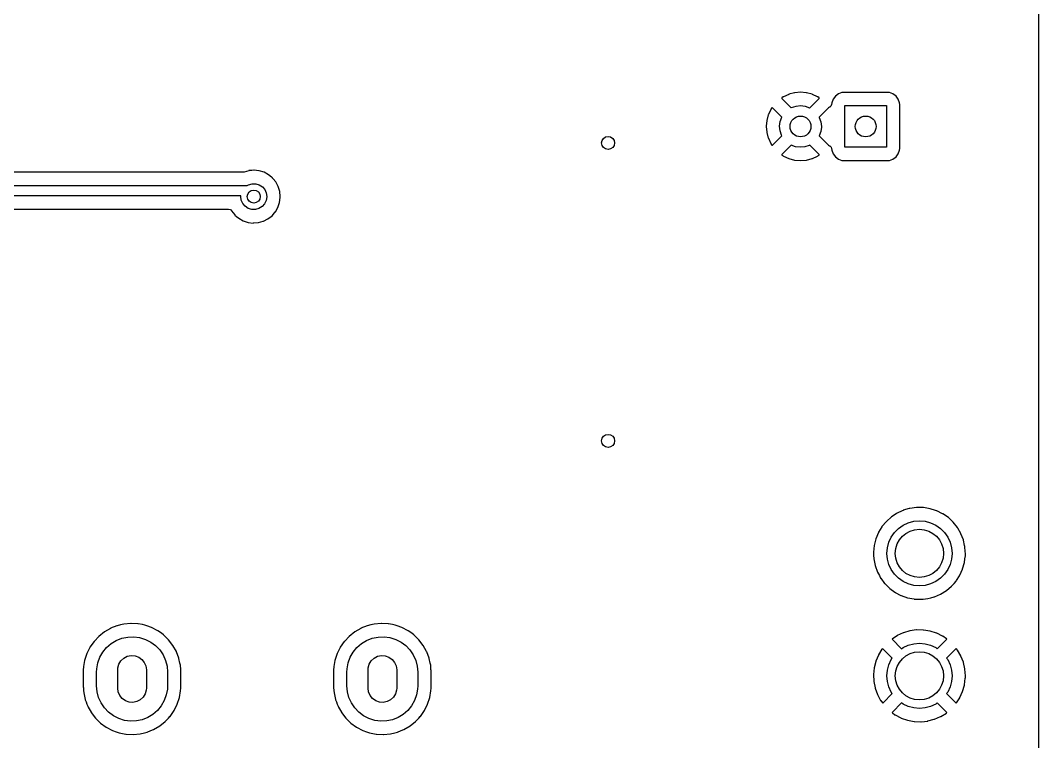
# Model space of a CAD drawing. Extents: x 63 to 234, y -148 to -41.
# Drawn here: x 195.26 to 234.32, y -96 to -68.32 of the extents above; entities that cross this region are included whole.
import ezdxf

# ---------------------------------------------------------------- set-up
doc = ezdxf.new("R2010")
doc.units = 0
doc.layers.add('BLACK', color=7, linetype='CONTINUOUS')

msp = doc.modelspace()

# ---------------------------------------------------------------- linework, layer by layer
at = {"layer": 'BLACK', "linetype": 'CONTINUOUS'}
for p, q in [((234.319, -40.7665), (234.319, -147.447)), ((225.18, -71.0775), (224.963, -71.0965)), ((225.191, -71.0775), (225.18, -71.0775)), ((225.408, -71.0965), (225.191, -71.0775)), ((224.473, -71.2925), (224.464, -71.303)), ((224.464, -71.303), (224.471, -71.3164)), ((224.471, -71.3164), (224.83, -71.6753)), ((224.525, -71.2561), (224.473, -71.2925)), ((224.534, -71.2506), (224.525, -71.2561)), ((224.732, -71.1585), (224.534, -71.2506)), ((224.742, -71.1548), (224.732, -71.1585)), ((224.952, -71.0984), (224.742, -71.1548)), ((224.963, -71.0965), (224.952, -71.0984)), ((225.419, -71.0984), (225.408, -71.0965)), ((225.629, -71.1548), (225.419, -71.0984)), ((225.542, -71.6745), (225.901, -71.3157)), ((225.64, -71.1585), (225.629, -71.1548)), ((225.837, -71.2506), (225.64, -71.1585)), ((225.847, -71.2561), (225.837, -71.2506)), ((225.898, -71.2919), (225.847, -71.2561)), ((225.907, -71.3039), (225.898, -71.2919)), ((225.901, -71.3157), (225.907, -71.3039)), ((226.435, -71.3433), (226.384, -71.4797)), ((226.522, -71.2267), (226.435, -71.3433)), ((226.639, -71.1394), (226.522, -71.2267)), ((226.775, -71.0883), (226.639, -71.1394)), ((226.837, -71.0815), (226.775, -71.0883)), ((228.534, -71.0815), (226.837, -71.0815)), ((228.596, -71.0883), (228.534, -71.0815)), ((228.732, -71.1394), (228.596, -71.0883)), ((228.849, -71.2267), (228.732, -71.1394)), ((228.936, -71.3433), (228.849, -71.2267)), ((228.987, -71.4797), (228.936, -71.3433)), ((224.046, -71.7385), (223.954, -71.9359)), ((224.052, -71.729), (224.046, -71.7385)), ((224.088, -71.6778), (224.052, -71.729)), ((224.1, -71.6685), (224.088, -71.6778)), ((224.111, -71.6749), (224.1, -71.6685)), ((224.47, -72.0333), (224.111, -71.6749)), ((224.83, -71.6753), (224.845, -71.6661)), ((224.845, -71.6661), (225.014, -71.6087)), ((225.014, -71.6087), (225.191, -71.59)), ((225.191, -71.59), (225.368, -71.6111)), ((225.368, -71.6111), (225.536, -71.671)), ((225.536, -71.671), (225.542, -71.6745)), ((226.259, -71.6756), (225.901, -72.0341)), ((226.297, -71.6557), (226.259, -71.6756)), ((226.298, -71.6554), (226.297, -71.6556)), ((226.297, -71.6556), (226.297, -71.6557)), ((226.308, -71.6497), (226.298, -71.6554)), ((226.353, -71.6121), (226.307, -71.6478)), ((226.307, -71.6478), (226.308, -71.6497)), ((226.377, -71.5452), (226.353, -71.6121)), ((226.384, -71.4797), (226.377, -71.5419)), ((226.377, -71.5419), (226.377, -71.5452)), ((226.886, -73.19), (226.886, -71.59)), ((226.886, -71.59), (228.486, -71.59)), ((228.486, -71.59), (228.486, -73.19)), ((228.994, -71.5419), (228.987, -71.4797)), ((228.994, -73.2381), (228.994, -71.5419)), ((223.892, -72.1675), (223.873, -72.3845)), ((223.894, -72.1567), (223.892, -72.1675)), ((223.95, -71.9462), (223.894, -72.1567)), ((223.954, -71.9359), (223.95, -71.9462)), ((224.386, -72.3788), (224.408, -72.2019)), ((224.408, -72.2019), (224.469, -72.0343)), ((224.469, -72.0343), (224.47, -72.0333)), ((225.901, -72.0341), (225.907, -72.0443)), ((225.907, -72.0443), (225.966, -72.2128)), ((225.966, -72.2128), (225.986, -72.39)), ((223.873, -72.3845), (223.873, -72.3955)), ((223.873, -72.3955), (223.892, -72.6125)), ((223.892, -72.6125), (223.894, -72.6233)), ((223.894, -72.6233), (223.95, -72.8338)), ((224.403, -72.5563), (224.386, -72.3788)), ((224.459, -72.7256), (224.403, -72.5563)), ((225.96, -72.589), (225.901, -72.746)), ((225.985, -72.4123), (225.96, -72.589)), ((225.986, -72.39), (225.985, -72.4123)), ((223.95, -72.8338), (223.954, -72.8441)), ((223.954, -72.8441), (224.046, -73.0415)), ((224.112, -73.1044), (224.471, -72.7451)), ((224.471, -72.7451), (224.459, -72.7256)), ((225.901, -72.746), (226.26, -73.1051)), ((224.046, -73.0415), (224.052, -73.051)), ((224.052, -73.051), (224.088, -73.103)), ((224.088, -73.103), (224.099, -73.1114)), ((224.099, -73.1114), (224.112, -73.1044)), ((224.829, -73.1057), (224.471, -73.4643)), ((224.992, -73.1662), (224.829, -73.1057)), ((225.169, -73.1898), (224.992, -73.1662)), ((225.346, -73.1737), (225.169, -73.1898)), ((225.516, -73.1185), (225.346, -73.1737)), ((225.54, -73.104), (225.516, -73.1185)), ((225.9, -73.4636), (225.54, -73.104)), ((226.26, -73.1051), (226.302, -73.1279)), ((226.302, -73.1279), (226.312, -73.13)), ((226.312, -73.13), (226.362, -73.1803)), ((226.362, -73.1803), (226.377, -73.2338)), ((226.377, -73.2338), (226.377, -73.2347)), ((226.377, -73.2347), (226.377, -73.2381)), ((226.377, -73.2381), (226.384, -73.3003)), ((226.384, -73.3003), (226.435, -73.4367)), ((228.486, -73.19), (226.886, -73.19)), ((228.936, -73.4367), (228.987, -73.3003)), ((228.987, -73.3003), (228.994, -73.2381)), ((224.471, -73.4643), (224.464, -73.4761)), ((224.464, -73.4761), (224.473, -73.4881)), ((224.473, -73.4881), (224.525, -73.5239)), ((224.525, -73.5239), (224.534, -73.5294)), ((224.534, -73.5294), (224.732, -73.6215)), ((224.732, -73.6215), (224.742, -73.6252)), ((224.742, -73.6252), (224.952, -73.6816)), ((224.952, -73.6816), (224.963, -73.6835)), ((224.963, -73.6835), (225.18, -73.7025)), ((225.18, -73.7025), (225.191, -73.7025)), ((225.191, -73.7025), (225.408, -73.6835)), ((225.408, -73.6835), (225.419, -73.6816)), ((225.419, -73.6816), (225.629, -73.6252)), ((225.629, -73.6252), (225.64, -73.6215)), ((225.64, -73.6215), (225.837, -73.5294)), ((225.837, -73.5294), (225.847, -73.5239)), ((225.847, -73.5239), (225.899, -73.4875)), ((225.899, -73.4875), (225.907, -73.477)), ((225.907, -73.477), (225.9, -73.4636)), ((226.435, -73.4367), (226.522, -73.5533)), ((226.522, -73.5533), (226.639, -73.6406)), ((226.639, -73.6406), (226.775, -73.6917)), ((226.775, -73.6917), (226.837, -73.6985)), ((226.837, -73.6985), (228.534, -73.6985)), ((228.534, -73.6985), (228.596, -73.6917)), ((228.596, -73.6917), (228.732, -73.6406)), ((228.732, -73.6406), (228.849, -73.5533)), ((228.849, -73.5533), (228.936, -73.4367)), ((203.81, -74.1453), (187.074, -74.1453)), ((203.845, -74.1402), (203.81, -74.1453)), ((204.02, -74.0887), (203.845, -74.1402)), ((204.026, -74.087), (204.02, -74.0887)), ((204.02, -74.0887), (204.02, -74.0887)), ((204.032, -74.0864), (204.026, -74.087)), ((204.141, -74.0766), (204.032, -74.0864)), ((204.032, -74.0864), (204.032, -74.0864)), ((204.223, -74.069), (204.141, -74.0766)), ((204.229, -74.0697), (204.223, -74.069)), ((204.414, -74.0891), (204.229, -74.0697)), ((204.229, -74.0697), (204.229, -74.0697)), ((204.42, -74.0897), (204.414, -74.0891)), ((204.414, -74.0891), (204.414, -74.0891)), ((204.609, -74.1482), (204.42, -74.0897)), ((204.783, -74.2423), (204.609, -74.1482)), ((204.012, -74.626), (204.148, -74.587)), ((204.148, -74.587), (204.29, -74.5879)), ((204.29, -74.5879), (204.426, -74.6285)), ((204.787, -74.2462), (204.783, -74.2423)), ((204.898, -74.3378), (204.787, -74.2462)), ((204.787, -74.2462), (204.787, -74.2462)), ((204.935, -74.3683), (204.898, -74.3378)), ((204.939, -74.3731), (204.935, -74.3683)), ((204.957, -74.3955), (204.939, -74.3731)), ((204.939, -74.3731), (204.939, -74.3731)), ((205.06, -74.5216), (204.957, -74.3955)), ((205.153, -74.6962), (205.06, -74.5216)), ((135.53, -74.6538), (203.968, -74.6538)), ((203.968, -74.6538), (204.012, -74.626)), ((204.426, -74.6285), (204.545, -74.7056)), ((204.545, -74.7056), (204.637, -74.813)), ((204.637, -74.813), (204.696, -74.9421)), ((204.696, -74.9421), (204.716, -75.0824)), ((205.21, -74.8856), (205.153, -74.6962)), ((205.229, -75.0824), (205.21, -74.8856)), ((203.72, -75.0538), (135.53, -75.0538)), ((203.716, -75.0763), (203.72, -75.0538)), ((203.734, -75.2169), (203.716, -75.0763)), ((203.792, -75.3466), (203.734, -75.2169)), ((203.883, -75.4551), (203.792, -75.3466)), ((204.631, -75.362), (204.535, -75.4671)), ((204.692, -75.2344), (204.631, -75.362)), ((204.716, -75.0946), (204.692, -75.2344)), ((204.716, -75.0824), (204.716, -75.0946)), ((205.142, -75.4946), (205.204, -75.3069)), ((205.204, -75.3069), (205.229, -75.1107)), ((205.229, -75.1107), (205.229, -75.0824)), ((183.301, -75.5623), (203.252, -75.5623)), ((203.252, -75.5623), (203.32, -75.5823)), ((203.32, -75.5823), (203.356, -75.622)), ((203.356, -75.622), (203.358, -75.6207)), ((203.358, -75.6207), (203.361, -75.6259)), ((203.361, -75.6259), (203.364, -75.6314)), ((203.364, -75.6314), (203.487, -75.7864)), ((204.001, -75.5337), (203.883, -75.4551)), ((204.136, -75.576), (204.001, -75.5337)), ((204.278, -75.5786), (204.136, -75.576)), ((204.415, -75.5413), (204.278, -75.5786)), ((204.535, -75.4671), (204.415, -75.5413)), ((204.915, -75.8163), (205.015, -75.7006)), ((205.015, -75.7006), (205.04, -75.6712)), ((205.04, -75.6712), (205.044, -75.6665)), ((205.04, -75.6712), (205.04, -75.6712)), ((205.044, -75.6665), (205.142, -75.4946)), ((203.487, -75.7864), (203.492, -75.7903)), ((203.492, -75.7903), (203.492, -75.7903)), ((203.492, -75.7903), (203.552, -75.8416)), ((203.552, -75.8416), (203.638, -75.9145)), ((203.638, -75.9145), (203.81, -76.011)), ((203.81, -76.011), (203.998, -76.0721)), ((203.998, -76.0721), (204.195, -76.0956)), ((204.195, -76.0956), (204.201, -76.0951)), ((204.201, -76.0951), (204.386, -76.0809)), ((204.201, -76.0951), (204.201, -76.0951)), ((204.386, -76.0809), (204.392, -76.0804)), ((204.386, -76.0809), (204.386, -76.0809)), ((204.392, -76.0804), (204.582, -76.0272)), ((204.582, -76.0272), (204.588, -76.0244)), ((204.588, -76.0244), (204.753, -75.9408)), ((204.588, -76.0244), (204.588, -76.0244)), ((204.753, -75.9408), (204.759, -75.938)), ((204.753, -75.9408), (204.753, -75.9408)), ((204.759, -75.938), (204.915, -75.8163)), ((229.348, -87.0565), (229.129, -87.1202)), ((229.376, -87.0484), (229.348, -87.0565)), ((229.38, -87.0471), (229.376, -87.0484)), ((229.376, -87.0484), (229.376, -87.0484)), ((229.639, -87.0119), (229.38, -87.0471)), ((229.644, -87.0119), (229.639, -87.0119)), ((229.787, -87.0138), (229.644, -87.0119)), ((229.644, -87.0119), (229.644, -87.0119)), ((229.901, -87.0153), (229.787, -87.0138)), ((230.159, -87.0573), (229.901, -87.0153)), ((230.163, -87.0587), (230.159, -87.0573)), ((230.361, -87.1222), (230.163, -87.0587)), ((228.673, -87.373), (228.478, -87.547)), ((228.677, -87.3704), (228.673, -87.373)), ((228.853, -87.2552), (228.677, -87.3704)), ((228.677, -87.3704), (228.677, -87.3704)), ((228.892, -87.2297), (228.853, -87.2552)), ((229.089, -87.139), (228.892, -87.2297)), ((229.125, -87.1222), (229.089, -87.139)), ((229.129, -87.1202), (229.125, -87.1222)), ((229.125, -87.1222), (229.125, -87.1222)), ((230.408, -87.137), (230.361, -87.1222)), ((230.412, -87.139), (230.408, -87.137)), ((230.638, -87.2505), (230.412, -87.139)), ((230.412, -87.139), (230.412, -87.139)), ((230.642, -87.2526), (230.638, -87.2505)), ((230.857, -87.4016), (230.642, -87.2526)), ((231.047, -87.5806), (230.857, -87.4016)), ((228.309, -87.752), (228.181, -87.9622)), ((228.311, -87.748), (228.309, -87.752)), ((228.478, -87.547), (228.311, -87.748)), ((228.789, -87.9685), (228.944, -87.8144)), ((228.944, -87.8144), (229.122, -87.6895)), ((229.122, -87.6895), (229.319, -87.5974)), ((229.319, -87.5974), (229.53, -87.541)), ((229.53, -87.541), (229.747, -87.522)), ((229.747, -87.522), (229.964, -87.541)), ((229.964, -87.541), (230.175, -87.5974)), ((230.175, -87.5974), (230.372, -87.6895)), ((230.372, -87.6895), (230.55, -87.8144)), ((230.55, -87.8144), (230.705, -87.9685)), ((231.209, -87.7859), (231.047, -87.5806)), ((231.221, -87.8075), (231.209, -87.7859)), ((231.334, -88.004), (231.221, -87.8075)), ((228.075, -88.2125), (228.01, -88.4658)), ((228.176, -87.9714), (228.075, -88.2125)), ((228.181, -87.9622), (228.176, -87.9714)), ((228.572, -88.3445), (228.664, -88.147)), ((228.664, -88.147), (228.789, -87.9685)), ((230.705, -87.9685), (230.83, -88.147)), ((230.83, -88.147), (230.922, -88.3445)), ((231.339, -88.0128), (231.334, -88.004)), ((231.34, -88.0172), (231.339, -88.0128)), ((231.432, -88.2521), (231.34, -88.0172)), ((231.34, -88.0172), (231.34, -88.0172)), ((231.433, -88.2564), (231.432, -88.2521)), ((231.434, -88.261), (231.433, -88.2564)), ((231.481, -88.4679), (231.434, -88.261)), ((228.01, -88.4658), (227.984, -88.7258)), ((228.497, -88.772), (228.516, -88.5549)), ((228.516, -88.5549), (228.572, -88.3445)), ((230.922, -88.3445), (230.978, -88.5549)), ((230.978, -88.5549), (230.997, -88.772)), ((231.491, -88.5113), (231.481, -88.4679)), ((231.491, -88.516), (231.491, -88.5113)), ((231.505, -88.6996), (231.491, -88.516)), ((231.491, -88.516), (231.491, -88.516)), ((227.984, -88.7258), (227.984, -88.7305)), ((227.984, -88.7305), (227.989, -88.8356)), ((227.984, -88.7305), (227.984, -88.7305)), ((227.989, -88.8356), (227.997, -88.9869)), ((227.997, -88.9869), (228.048, -89.2433)), ((228.516, -88.9891), (228.497, -88.772)), ((228.572, -89.1995), (228.516, -88.9891)), ((230.978, -88.9891), (230.922, -89.1995)), ((230.997, -88.772), (230.978, -88.9891)), ((231.475, -89.1236), (231.492, -88.9873)), ((231.492, -88.9873), (231.508, -88.8674)), ((231.51, -88.772), (231.505, -88.6996)), ((231.508, -88.8523), (231.51, -88.7752)), ((231.508, -88.8643), (231.508, -88.8523)), ((231.508, -88.8674), (231.508, -88.8643)), ((231.508, -88.8674), (231.508, -88.8674)), ((231.51, -88.7752), (231.51, -88.772)), ((228.048, -89.2433), (228.136, -89.4893)), ((228.664, -89.397), (228.572, -89.1995)), ((228.789, -89.5755), (228.664, -89.397)), ((230.83, -89.397), (230.705, -89.5755)), ((230.922, -89.1995), (230.83, -89.397)), ((231.297, -89.6134), (231.404, -89.3751)), ((231.404, -89.3751), (231.405, -89.3706)), ((231.405, -89.3706), (231.474, -89.1281)), ((231.474, -89.1281), (231.475, -89.1236)), ((231.474, -89.1281), (231.474, -89.1281)), ((228.136, -89.4893), (228.138, -89.4934)), ((228.138, -89.4934), (228.21, -89.6265)), ((228.21, -89.6265), (228.26, -89.7195)), ((228.26, -89.7195), (228.263, -89.7232)), ((228.263, -89.7232), (228.263, -89.7232)), ((228.263, -89.7232), (228.413, -89.9252)), ((228.944, -89.7296), (228.789, -89.5755)), ((229.122, -89.8545), (228.944, -89.7296)), ((230.55, -89.7296), (230.372, -89.8545)), ((230.705, -89.5755), (230.55, -89.7296)), ((231.155, -89.8333), (231.17, -89.8108)), ((231.17, -89.8108), (231.284, -89.6335)), ((231.284, -89.6335), (231.297, -89.6134)), ((228.413, -89.9252), (228.413, -89.9252)), ((228.413, -89.9252), (228.416, -89.9289)), ((228.416, -89.9289), (228.419, -89.9322)), ((228.419, -89.9322), (228.419, -89.9322)), ((228.419, -89.9322), (228.598, -90.1096)), ((228.598, -90.1096), (228.602, -90.1129)), ((228.602, -90.1129), (228.606, -90.1157)), ((228.606, -90.1157), (228.606, -90.1157)), ((228.606, -90.1157), (228.809, -90.2647)), ((229.319, -89.9466), (229.122, -89.8545)), ((229.53, -90.003), (229.319, -89.9466)), ((229.747, -90.022), (229.53, -90.003)), ((229.964, -90.003), (229.747, -90.022)), ((230.175, -89.9466), (229.964, -90.003)), ((230.372, -89.8545), (230.175, -89.9466)), ((230.561, -90.3362), (230.784, -90.1986)), ((230.784, -90.1986), (230.787, -90.1956)), ((230.787, -90.1956), (230.979, -90.0328)), ((230.787, -90.1956), (230.787, -90.1956)), ((230.979, -90.0328), (230.983, -90.0298)), ((230.979, -90.0328), (230.979, -90.0328)), ((230.983, -90.0298), (231.075, -89.9252)), ((231.075, -89.9252), (231.152, -89.8368)), ((231.152, -89.8368), (231.155, -89.8333)), ((231.152, -89.8368), (231.152, -89.8368)), ((228.809, -90.2647), (228.813, -90.2675)), ((228.813, -90.2675), (228.817, -90.2697)), ((228.817, -90.2697), (228.817, -90.2697)), ((228.817, -90.2697), (229.04, -90.387)), ((229.04, -90.387), (229.04, -90.387)), ((229.04, -90.387), (229.044, -90.3892)), ((229.044, -90.3892), (229.291, -90.4753)), ((229.291, -90.4753), (229.295, -90.4762)), ((229.295, -90.4762), (229.543, -90.5232)), ((229.543, -90.5232), (229.543, -90.5232)), ((229.543, -90.5232), (229.547, -90.5241)), ((229.547, -90.5241), (229.678, -90.5292)), ((229.678, -90.5292), (229.804, -90.5342)), ((229.804, -90.5342), (229.804, -90.5342)), ((229.804, -90.5342), (229.809, -90.5344)), ((229.809, -90.5344), (229.888, -90.5257)), ((229.888, -90.5257), (230.064, -90.5064)), ((230.064, -90.5064), (230.068, -90.5059)), ((230.064, -90.5064), (230.064, -90.5064)), ((230.068, -90.5059), (230.181, -90.4762)), ((230.181, -90.4762), (230.317, -90.4405)), ((230.317, -90.4405), (230.321, -90.4394)), ((230.317, -90.4405), (230.317, -90.4405)), ((230.321, -90.4394), (230.561, -90.3362)), ((198.72, -91.651), (198.486, -91.788)), ((198.724, -91.6493), (198.72, -91.651)), ((198.967, -91.5509), (198.724, -91.6493)), ((198.971, -91.5492), (198.967, -91.5509)), ((198.967, -91.5509), (198.967, -91.5509)), ((199.1, -91.5176), (198.971, -91.5492)), ((199.23, -91.4858), (199.1, -91.5176)), ((199.235, -91.4847), (199.23, -91.4858)), ((199.23, -91.4858), (199.23, -91.4858)), ((199.504, -91.459), (199.235, -91.4847)), ((199.509, -91.4592), (199.504, -91.459)), ((199.771, -91.4722), (199.509, -91.4592)), ((199.509, -91.4592), (199.509, -91.4592)), ((199.775, -91.4725), (199.771, -91.4722)), ((199.771, -91.4722), (199.771, -91.4722)), ((199.78, -91.4733), (199.775, -91.4725)), ((199.943, -91.5056), (199.78, -91.4733)), ((199.78, -91.4733), (199.78, -91.4733)), ((200.041, -91.5249), (199.943, -91.5056)), ((200.115, -91.5509), (200.041, -91.5249)), ((200.293, -91.6137), (200.115, -91.5509)), ((200.297, -91.6152), (200.293, -91.6137)), ((200.293, -91.6137), (200.293, -91.6137)), ((200.537, -91.7415), (200.297, -91.6152)), ((200.541, -91.7441), (200.537, -91.7415)), ((200.672, -91.8395), (200.541, -91.7441)), ((208.32, -91.651), (208.086, -91.788)), ((208.324, -91.6493), (208.32, -91.651)), ((208.567, -91.5509), (208.324, -91.6493)), ((208.571, -91.5492), (208.567, -91.5509)), ((208.567, -91.5509), (208.567, -91.5509)), ((208.7, -91.5176), (208.571, -91.5492)), ((208.83, -91.4858), (208.7, -91.5176)), ((208.835, -91.4847), (208.83, -91.4858)), ((208.83, -91.4858), (208.83, -91.4858)), ((209.104, -91.459), (208.835, -91.4847)), ((209.109, -91.4592), (209.104, -91.459)), ((209.371, -91.4722), (209.109, -91.4592)), ((209.109, -91.4592), (209.109, -91.4592)), ((209.375, -91.4725), (209.371, -91.4722)), ((209.371, -91.4722), (209.371, -91.4722)), ((209.38, -91.4733), (209.375, -91.4725)), ((209.543, -91.5056), (209.38, -91.4733)), ((209.38, -91.4733), (209.38, -91.4733)), ((209.641, -91.5249), (209.543, -91.5056)), ((209.715, -91.5509), (209.641, -91.5249)), ((209.893, -91.6137), (209.715, -91.5509)), ((209.897, -91.6152), (209.893, -91.6137)), ((209.893, -91.6137), (209.893, -91.6137)), ((210.137, -91.7415), (209.897, -91.6152)), ((210.141, -91.7441), (210.137, -91.7415)), ((210.272, -91.8395), (210.141, -91.7441)), ((229.376, -91.7489), (229.134, -91.8194)), ((229.385, -91.747), (229.376, -91.7489)), ((229.635, -91.713), (229.385, -91.747)), ((229.644, -91.7124), (229.635, -91.713)), ((229.896, -91.7157), (229.644, -91.7124)), ((229.905, -91.7165), (229.896, -91.7157)), ((230.154, -91.757), (229.905, -91.7165)), ((230.163, -91.7592), (230.154, -91.757)), ((230.403, -91.836), (230.163, -91.7592)), ((198.089, -92.1555), (197.934, -92.3783)), ((198.107, -92.1364), (198.089, -92.1555)), ((198.271, -91.9607), (198.107, -92.1364)), ((198.274, -91.9574), (198.271, -91.9607)), ((198.486, -91.788), (198.274, -91.9574)), ((198.746, -92.2331), (198.942, -92.1138)), ((198.942, -92.1138), (199.156, -92.0294)), ((199.156, -92.0294), (199.381, -91.9821)), ((199.381, -91.9821), (199.611, -91.9735)), ((199.611, -91.9735), (199.839, -92.0037)), ((199.839, -92.0037), (200.059, -92.0719)), ((200.059, -92.0719), (200.264, -92.1761)), ((200.756, -91.901), (200.672, -91.8395)), ((200.95, -92.0906), (200.756, -91.901)), ((201.115, -92.3061), (200.95, -92.0906)), ((207.689, -92.1555), (207.534, -92.3783)), ((207.707, -92.1364), (207.689, -92.1555)), ((207.871, -91.9607), (207.707, -92.1364)), ((207.874, -91.9574), (207.871, -91.9607)), ((208.086, -91.788), (207.874, -91.9574)), ((208.346, -92.2331), (208.542, -92.1138)), ((208.542, -92.1138), (208.756, -92.0294)), ((208.756, -92.0294), (208.981, -91.9821)), ((208.981, -91.9821), (209.211, -91.9735)), ((209.211, -91.9735), (209.439, -92.0037)), ((209.439, -92.0037), (209.659, -92.0719)), ((209.659, -92.0719), (209.864, -92.1761)), ((210.356, -91.901), (210.272, -91.8395)), ((210.52, -92.0608), (210.356, -91.901)), ((210.55, -92.0906), (210.52, -92.0608)), ((210.715, -92.3061), (210.55, -92.0906)), ((228.709, -92.0501), (228.7, -92.0608)), ((228.7, -92.0608), (228.705, -92.0706)), ((228.705, -92.0706), (229.064, -92.43)), ((228.888, -91.9327), (228.709, -92.0501)), ((228.897, -91.9282), (228.888, -91.9327)), ((229.125, -91.8227), (228.897, -91.9282)), ((229.134, -91.8194), (229.125, -91.8227)), ((230.412, -91.8395), (230.403, -91.836)), ((230.638, -91.9509), (230.412, -91.8395)), ((230.43, -92.43), (230.785, -92.0744)), ((230.646, -91.9557), (230.638, -91.9509)), ((230.782, -92.0506), (230.646, -91.9557)), ((230.792, -92.0627), (230.782, -92.0506)), ((230.785, -92.0744), (230.792, -92.0627)), ((197.932, -92.3824), (197.816, -92.6169)), ((197.934, -92.3783), (197.932, -92.3824)), ((197.932, -92.3824), (197.932, -92.3824)), ((198.426, -92.5617), (198.572, -92.3839)), ((198.572, -92.3839), (198.746, -92.2331)), ((200.264, -92.1761), (200.448, -92.3134)), ((200.448, -92.3134), (200.607, -92.4798)), ((200.607, -92.4798), (200.735, -92.6706)), ((201.246, -92.5432), (201.115, -92.3061)), ((201.248, -92.5475), (201.246, -92.5432)), ((201.251, -92.5549), (201.248, -92.5475)), ((201.248, -92.5475), (201.248, -92.5475)), ((201.342, -92.7968), (201.251, -92.5549)), ((207.532, -92.3824), (207.416, -92.6169)), ((207.534, -92.3783), (207.532, -92.3824)), ((207.532, -92.3824), (207.532, -92.3824)), ((208.026, -92.5617), (208.172, -92.3839)), ((208.172, -92.3839), (208.346, -92.2331)), ((209.864, -92.1761), (210.048, -92.3134)), ((210.048, -92.3134), (210.207, -92.4798)), ((210.207, -92.4798), (210.335, -92.6706)), ((210.846, -92.5432), (210.715, -92.3061)), ((210.848, -92.5475), (210.846, -92.5432)), ((210.851, -92.5549), (210.848, -92.5475)), ((210.848, -92.5475), (210.848, -92.5475)), ((210.942, -92.7968), (210.851, -92.5549)), ((228.309, -92.4523), (228.179, -92.6676)), ((228.315, -92.4447), (228.309, -92.4523)), ((228.325, -92.4324), (228.315, -92.4447)), ((228.335, -92.4253), (228.325, -92.4324)), ((228.348, -92.4325), (228.335, -92.4253)), ((228.705, -92.7892), (228.348, -92.4325)), ((229.064, -92.43), (229.122, -92.3895)), ((229.122, -92.3895), (229.319, -92.2974)), ((229.319, -92.2974), (229.53, -92.241)), ((229.53, -92.241), (229.747, -92.222)), ((229.747, -92.222), (229.964, -92.241)), ((229.964, -92.241), (230.175, -92.2974)), ((230.175, -92.2974), (230.372, -92.3895)), ((230.372, -92.3895), (230.43, -92.43)), ((231.145, -92.4333), (230.789, -92.7892)), ((231.156, -92.4268), (231.145, -92.4333)), ((231.168, -92.4353), (231.156, -92.4268)), ((231.206, -92.4825), (231.168, -92.4353)), ((231.211, -92.4902), (231.206, -92.4825)), ((231.336, -92.709), (231.211, -92.4902)), ((197.728, -92.8833), (197.689, -93.1108)), ((197.729, -92.8788), (197.728, -92.8833)), ((197.728, -92.8833), (197.728, -92.8833)), ((197.814, -92.6211), (197.729, -92.8788)), ((197.816, -92.6169), (197.814, -92.6211)), ((198.234, -92.9777), (198.312, -92.7615)), ((198.312, -92.7615), (198.426, -92.5617)), ((199.045, -93.0183), (199.123, -92.8914)), ((199.123, -92.8914), (199.233, -92.7904)), ((199.233, -92.7904), (199.366, -92.7226)), ((199.366, -92.7226), (199.512, -92.6931)), ((199.512, -92.6931), (199.661, -92.704)), ((199.661, -92.704), (199.802, -92.7546)), ((199.802, -92.7546), (199.924, -92.8411)), ((199.924, -92.8411), (200.017, -92.9571)), ((200.735, -92.6706), (200.83, -92.8803)), ((200.83, -92.8803), (200.888, -93.1029)), ((201.343, -92.8012), (201.342, -92.7968)), ((201.383, -92.9811), (201.343, -92.8012)), ((201.343, -92.8012), (201.343, -92.8012)), ((207.328, -92.8833), (207.289, -93.1108)), ((207.329, -92.8788), (207.328, -92.8833)), ((207.328, -92.8833), (207.328, -92.8833)), ((207.414, -92.6211), (207.329, -92.8788)), ((207.416, -92.6169), (207.414, -92.6211)), ((207.834, -92.9777), (207.912, -92.7615)), ((207.912, -92.7615), (208.026, -92.5617)), ((208.645, -93.0183), (208.723, -92.8914)), ((208.723, -92.8914), (208.833, -92.7904)), ((208.833, -92.7904), (208.966, -92.7226)), ((208.966, -92.7226), (209.112, -92.6931)), ((209.112, -92.6931), (209.261, -92.704)), ((209.261, -92.704), (209.402, -92.7546)), ((209.402, -92.7546), (209.524, -92.8411)), ((209.524, -92.8411), (209.617, -92.9571)), ((210.335, -92.6706), (210.43, -92.8803)), ((210.43, -92.8803), (210.488, -93.1029)), ((210.943, -92.8012), (210.942, -92.7968)), ((210.983, -92.9811), (210.943, -92.8012)), ((210.943, -92.8012), (210.943, -92.8012)), ((228.074, -92.9171), (228.012, -93.1613)), ((228.077, -92.9083), (228.074, -92.9171)), ((228.174, -92.676), (228.077, -92.9083)), ((228.179, -92.6676), (228.174, -92.676)), ((228.572, -93.0445), (228.664, -92.847)), ((228.664, -92.847), (228.705, -92.7892)), ((230.789, -92.7892), (230.83, -92.847)), ((230.83, -92.847), (230.922, -93.0445)), ((231.34, -92.7174), (231.336, -92.709)), ((231.431, -92.9522), (231.34, -92.7174)), ((197.683, -93.1459), (197.678, -93.2316)), ((197.678, -93.2316), (197.678, -93.9209)), ((197.689, -93.1108), (197.683, -93.1459)), ((198.187, -93.332), (198.193, -93.204)), ((198.187, -93.852), (198.187, -93.332)), ((198.193, -93.204), (198.234, -92.9777)), ((198.997, -93.242), (199.003, -93.1617)), ((198.997, -93.942), (198.997, -93.242)), ((199.003, -93.1617), (199.045, -93.0183)), ((200.017, -92.9571), (200.077, -93.0941)), ((200.077, -93.0941), (200.097, -93.242)), ((200.097, -93.242), (200.097, -93.942)), ((200.888, -93.1029), (200.907, -93.332)), ((200.907, -93.332), (200.907, -93.852)), ((201.401, -93.0615), (201.383, -92.9811)), ((201.401, -93.0661), (201.401, -93.0615)), ((201.413, -93.2332), (201.401, -93.0661)), ((201.415, -93.2631), (201.413, -93.2332)), ((201.415, -93.9524), (201.415, -93.2631)), ((207.283, -93.1459), (207.278, -93.2316)), ((207.278, -93.2316), (207.278, -93.9209)), ((207.289, -93.1108), (207.283, -93.1459)), ((207.787, -93.332), (207.793, -93.204)), ((207.787, -93.852), (207.787, -93.332)), ((207.793, -93.204), (207.834, -92.9777)), ((208.597, -93.242), (208.603, -93.1617)), ((208.597, -93.942), (208.597, -93.242)), ((208.603, -93.1617), (208.645, -93.0183)), ((209.617, -92.9571), (209.677, -93.0941)), ((209.677, -93.0941), (209.697, -93.242)), ((209.697, -93.242), (209.697, -93.942)), ((210.488, -93.1029), (210.507, -93.332)), ((210.507, -93.332), (210.507, -93.852)), ((211.001, -93.0615), (210.983, -92.9811)), ((211.001, -93.0661), (211.001, -93.0615)), ((211.013, -93.2332), (211.001, -93.0661)), ((211.016, -93.2631), (211.013, -93.2332)), ((211.016, -93.9524), (211.016, -93.2631)), ((228.01, -93.1705), (227.985, -93.4212)), ((228.012, -93.1613), (228.01, -93.1705)), ((228.497, -93.472), (228.516, -93.2549)), ((228.516, -93.2549), (228.572, -93.0445)), ((230.922, -93.0445), (230.978, -93.2549)), ((230.978, -93.2549), (230.997, -93.472)), ((231.434, -92.9611), (231.431, -92.9522)), ((231.49, -93.2069), (231.434, -92.9611)), ((231.491, -93.2161), (231.49, -93.2069)), ((231.51, -93.4689), (231.491, -93.2161)), ((227.985, -93.4212), (227.985, -93.4305)), ((227.985, -93.4305), (227.997, -93.6822)), ((227.997, -93.6822), (227.998, -93.6914)), ((227.998, -93.6914), (228.047, -93.9385)), ((228.516, -93.6891), (228.497, -93.472)), ((228.572, -93.8995), (228.516, -93.6891)), ((230.978, -93.6891), (230.922, -93.8995)), ((230.997, -93.472), (230.978, -93.6891)), ((231.475, -93.8188), (231.507, -93.5674)), ((231.507, -93.5674), (231.508, -93.5611)), ((231.508, -93.5611), (231.51, -93.4752)), ((231.51, -93.4752), (231.51, -93.4689)), ((197.678, -93.9209), (197.679, -93.9232)), ((197.679, -93.9232), (197.687, -94.0342)), ((197.679, -93.9232), (197.679, -93.9232)), ((197.687, -94.0342), (197.693, -94.1225)), ((197.693, -94.1225), (197.694, -94.1269)), ((198.206, -94.0811), (198.187, -93.852)), ((198.264, -94.3037), (198.206, -94.0811)), ((199.017, -94.0899), (198.997, -93.942)), ((199.077, -94.2269), (199.017, -94.0899)), ((200.091, -94.0223), (200.049, -94.1657)), ((200.097, -93.942), (200.091, -94.0223)), ((200.901, -93.98), (200.86, -94.2063)), ((200.907, -93.852), (200.901, -93.98)), ((201.366, -94.3007), (201.411, -94.0419)), ((201.411, -94.0381), (201.415, -93.9524)), ((201.411, -94.0418), (201.411, -94.0381)), ((201.411, -94.0419), (201.411, -94.0418)), ((207.278, -93.9209), (207.279, -93.9232)), ((207.279, -93.9232), (207.287, -94.0342)), ((207.279, -93.9232), (207.279, -93.9232)), ((207.287, -94.0342), (207.293, -94.1225)), ((207.293, -94.1225), (207.294, -94.1269)), ((207.806, -94.0811), (207.787, -93.852)), ((207.864, -94.3037), (207.806, -94.0811)), ((208.617, -94.0899), (208.597, -93.942)), ((208.677, -94.2269), (208.617, -94.0899)), ((209.691, -94.0223), (209.649, -94.1657)), ((209.697, -93.942), (209.691, -94.0223)), ((210.501, -93.98), (210.46, -94.2063)), ((210.507, -93.852), (210.501, -93.98)), ((210.966, -94.3007), (211.011, -94.0419)), ((211.011, -94.0381), (211.016, -93.9524)), ((211.011, -94.0418), (211.011, -94.0381)), ((211.011, -94.0419), (211.011, -94.0418)), ((228.047, -93.9385), (228.05, -93.9475)), ((228.05, -93.9475), (228.135, -94.1846)), ((228.664, -94.097), (228.572, -93.8995)), ((228.705, -94.1548), (228.664, -94.097)), ((230.83, -94.097), (230.789, -94.1548)), ((230.922, -93.8995), (230.83, -94.097)), ((231.298, -94.3089), (231.402, -94.0792)), ((231.402, -94.0792), (231.405, -94.0705)), ((231.405, -94.0705), (231.473, -93.828)), ((231.473, -93.828), (231.475, -93.8188)), ((197.694, -94.1269), (197.694, -94.1269)), ((197.694, -94.1269), (197.749, -94.3763)), ((197.749, -94.3763), (197.752, -94.3872)), ((197.752, -94.3872), (197.783, -94.4702)), ((197.783, -94.4702), (197.817, -94.5609)), ((198.359, -94.5134), (198.264, -94.3037)), ((198.487, -94.7042), (198.359, -94.5134)), ((199.17, -94.3429), (199.077, -94.2269)), ((199.292, -94.4294), (199.17, -94.3429)), ((199.433, -94.48), (199.292, -94.4294)), ((199.582, -94.4909), (199.433, -94.48)), ((199.728, -94.4614), (199.582, -94.4909)), ((199.861, -94.3936), (199.728, -94.4614)), ((199.971, -94.2926), (199.861, -94.3936)), ((200.049, -94.1657), (199.971, -94.2926)), ((200.782, -94.4225), (200.668, -94.6223)), ((200.86, -94.2063), (200.782, -94.4225)), ((201.28, -94.5629), (201.365, -94.3052)), ((201.365, -94.3052), (201.366, -94.3007)), ((207.294, -94.1269), (207.294, -94.1269)), ((207.294, -94.1269), (207.349, -94.3763)), ((207.349, -94.3763), (207.352, -94.3872)), ((207.352, -94.3872), (207.383, -94.4702)), ((207.383, -94.4702), (207.417, -94.5609)), ((207.959, -94.5134), (207.864, -94.3037)), ((208.087, -94.7042), (207.959, -94.5134)), ((208.77, -94.3429), (208.677, -94.2269)), ((208.892, -94.4294), (208.77, -94.3429)), ((209.033, -94.48), (208.892, -94.4294)), ((209.182, -94.4909), (209.033, -94.48)), ((209.328, -94.4614), (209.182, -94.4909)), ((209.461, -94.3936), (209.328, -94.4614)), ((209.571, -94.2926), (209.461, -94.3936)), ((209.649, -94.1657), (209.571, -94.2926)), ((210.382, -94.4225), (210.268, -94.6223)), ((210.46, -94.2063), (210.382, -94.4225)), ((210.88, -94.5629), (210.965, -94.3052)), ((210.965, -94.3052), (210.966, -94.3007)), ((228.135, -94.1846), (228.139, -94.1932)), ((228.139, -94.1932), (228.258, -94.4151)), ((228.258, -94.4151), (228.263, -94.423)), ((228.263, -94.423), (228.326, -94.508)), ((228.326, -94.508), (228.338, -94.5164)), ((228.338, -94.5164), (228.35, -94.5097)), ((228.35, -94.5097), (228.705, -94.1548)), ((229.064, -94.514), (228.709, -94.8689)), ((229.122, -94.5545), (229.064, -94.514)), ((230.43, -94.514), (230.372, -94.5545)), ((230.788, -94.8727), (230.43, -94.514)), ((230.789, -94.1548), (231.147, -94.5127)), ((231.147, -94.5127), (231.159, -94.5195)), ((231.159, -94.5195), (231.168, -94.5132)), ((231.168, -94.5132), (231.294, -94.3171)), ((231.294, -94.3171), (231.298, -94.3089)), ((197.817, -94.5609), (197.848, -94.6408)), ((197.848, -94.6408), (197.868, -94.6769)), ((197.868, -94.6769), (197.976, -94.8727)), ((197.976, -94.8727), (197.979, -94.8779)), ((197.979, -94.8779), (198.144, -95.0934)), ((198.646, -94.8706), (198.487, -94.7042)), ((198.83, -95.0079), (198.646, -94.8706)), ((200.522, -94.8001), (200.348, -94.9509)), ((200.668, -94.6223), (200.522, -94.8001)), ((201.005, -95.0285), (201.16, -94.8057)), ((201.16, -94.8057), (201.165, -94.7946)), ((201.165, -94.7946), (201.278, -94.567)), ((201.278, -94.567), (201.28, -94.5629)), ((201.278, -94.567), (201.278, -94.567)), ((207.417, -94.5609), (207.448, -94.6408)), ((207.448, -94.6408), (207.468, -94.6769)), ((207.468, -94.6769), (207.576, -94.8727)), ((207.576, -94.8727), (207.579, -94.8779)), ((207.579, -94.8779), (207.744, -95.0934)), ((208.246, -94.8706), (208.087, -94.7042)), ((208.43, -95.0079), (208.246, -94.8706)), ((210.122, -94.8001), (209.948, -94.9509)), ((210.268, -94.6223), (210.122, -94.8001)), ((210.605, -95.0285), (210.707, -94.8811)), ((210.707, -94.8811), (210.76, -94.8057)), ((210.76, -94.8057), (210.765, -94.7946)), ((210.765, -94.7946), (210.878, -94.567)), ((210.878, -94.567), (210.88, -94.5629)), ((210.878, -94.567), (210.878, -94.567)), ((228.709, -94.8689), (228.703, -94.8811)), ((228.703, -94.8811), (228.711, -94.8927)), ((228.711, -94.8927), (228.809, -94.9643)), ((229.319, -94.6466), (229.122, -94.5545)), ((229.53, -94.703), (229.319, -94.6466)), ((229.747, -94.722), (229.53, -94.703)), ((229.964, -94.703), (229.747, -94.722)), ((230.175, -94.6466), (229.964, -94.703)), ((230.372, -94.5545), (230.175, -94.6466)), ((230.565, -95.0333), (230.779, -94.9007)), ((230.779, -94.9007), (230.786, -94.8957)), ((230.786, -94.8957), (230.795, -94.883)), ((230.795, -94.883), (230.788, -94.8727)), ((198.144, -95.0934), (198.338, -95.283)), ((198.338, -95.283), (198.341, -95.2857)), ((198.341, -95.2857), (198.341, -95.2857)), ((198.341, -95.2857), (198.553, -95.4399)), ((199.035, -95.1121), (198.83, -95.0079)), ((199.255, -95.1803), (199.035, -95.1121)), ((199.483, -95.2105), (199.255, -95.1803)), ((199.713, -95.2019), (199.483, -95.2105)), ((199.938, -95.1546), (199.713, -95.2019)), ((200.152, -95.0702), (199.938, -95.1546)), ((200.348, -94.9509), (200.152, -95.0702)), ((200.608, -95.396), (200.82, -95.2266)), ((200.82, -95.2266), (200.941, -95.0966)), ((200.941, -95.0966), (201.002, -95.0318)), ((201.002, -95.0318), (201.005, -95.0285)), ((201.002, -95.0318), (201.002, -95.0318)), ((207.744, -95.0934), (207.938, -95.283)), ((207.938, -95.283), (207.941, -95.2857)), ((207.941, -95.2857), (207.941, -95.2857)), ((207.941, -95.2857), (208.153, -95.4399)), ((208.635, -95.1121), (208.43, -95.0079)), ((208.855, -95.1803), (208.635, -95.1121)), ((209.083, -95.2105), (208.855, -95.1803)), ((209.313, -95.2019), (209.083, -95.2105)), ((209.538, -95.1546), (209.313, -95.2019)), ((209.752, -95.0702), (209.538, -95.1546)), ((209.948, -94.9509), (209.752, -95.0702)), ((210.208, -95.396), (210.42, -95.2266)), ((210.42, -95.2266), (210.541, -95.0966)), ((210.541, -95.0966), (210.602, -95.0318)), ((210.602, -95.0318), (210.605, -95.0285)), ((210.602, -95.0318), (210.602, -95.0318)), ((228.809, -94.9643), (228.817, -94.9692)), ((228.817, -94.9692), (229.04, -95.0865)), ((229.04, -95.0865), (229.048, -95.0903)), ((229.048, -95.0903), (229.286, -95.1733)), ((229.286, -95.1733), (229.295, -95.1757)), ((229.295, -95.1757), (229.543, -95.2227)), ((229.543, -95.2227), (229.552, -95.2238)), ((229.552, -95.2238), (229.804, -95.2337)), ((229.804, -95.2337), (229.813, -95.2333)), ((229.813, -95.2333), (230.064, -95.2059)), ((230.064, -95.2059), (230.073, -95.2042)), ((230.073, -95.2042), (230.316, -95.1401)), ((230.316, -95.1401), (230.325, -95.137)), ((230.325, -95.137), (230.557, -95.0376)), ((230.557, -95.0376), (230.565, -95.0333)), ((198.553, -95.4399), (198.557, -95.4425)), ((198.557, -95.4425), (198.797, -95.5688)), ((198.797, -95.5688), (198.801, -95.5703)), ((198.801, -95.5703), (198.801, -95.5703)), ((198.801, -95.5703), (198.934, -95.6172)), ((198.934, -95.6172), (199.053, -95.6591)), ((199.053, -95.6591), (199.123, -95.673)), ((199.123, -95.673), (199.314, -95.7107)), ((199.864, -95.6982), (200.024, -95.6591)), ((200.024, -95.6591), (200.123, -95.6348)), ((200.123, -95.6348), (200.27, -95.5753)), ((200.27, -95.5753), (200.37, -95.5347)), ((200.37, -95.5347), (200.374, -95.533)), ((200.37, -95.5347), (200.37, -95.5347)), ((200.374, -95.533), (200.608, -95.396)), ((208.153, -95.4399), (208.157, -95.4425)), ((208.157, -95.4425), (208.397, -95.5688)), ((208.397, -95.5688), (208.401, -95.5703)), ((208.401, -95.5703), (208.401, -95.5703)), ((208.401, -95.5703), (208.534, -95.6172)), ((208.534, -95.6172), (208.653, -95.6591)), ((208.653, -95.6591), (208.723, -95.673)), ((208.723, -95.673), (208.914, -95.7107)), ((209.464, -95.6982), (209.624, -95.6591)), ((209.624, -95.6591), (209.723, -95.6348)), ((209.723, -95.6348), (209.87, -95.5753)), ((209.87, -95.5753), (209.97, -95.5347)), ((209.97, -95.5347), (209.974, -95.533)), ((209.97, -95.5347), (209.97, -95.5347)), ((209.974, -95.533), (210.208, -95.396)), ((199.314, -95.7107), (199.314, -95.7107)), ((199.314, -95.7107), (199.319, -95.7115)), ((199.319, -95.7115), (199.323, -95.7118)), ((199.323, -95.7118), (199.323, -95.7118)), ((199.323, -95.7118), (199.585, -95.7248)), ((199.585, -95.7248), (199.585, -95.7248)), ((199.585, -95.7248), (199.59, -95.725)), ((199.59, -95.725), (199.859, -95.6993)), ((199.859, -95.6993), (199.864, -95.6982)), ((199.864, -95.6982), (199.864, -95.6982)), ((208.914, -95.7107), (208.914, -95.7107)), ((208.914, -95.7107), (208.919, -95.7115)), ((208.919, -95.7115), (208.923, -95.7118)), ((208.923, -95.7118), (208.923, -95.7118)), ((208.923, -95.7118), (209.185, -95.7248)), ((209.185, -95.7248), (209.185, -95.7248)), ((209.185, -95.7248), (209.19, -95.725)), ((209.19, -95.725), (209.459, -95.6993)), ((209.459, -95.6993), (209.464, -95.6982)), ((209.464, -95.6982), (209.464, -95.6982))]:
    msp.add_line(p, q, dxfattribs=at)
at = {"layer": 'BLACK'}
for centre, radius in [((225.186, -72.39), 0.4), ((227.686, -72.39), 0.4), ((217.805, -73.025), 0.25), ((204.216, -75.0824), 0.25), ((217.805, -84.455), 0.25), ((229.747, -88.772), 0.925), ((229.747, -93.472), 0.925)]:
    msp.add_circle(centre, radius, dxfattribs=at)

doc.saveas('drawing.dxf')
